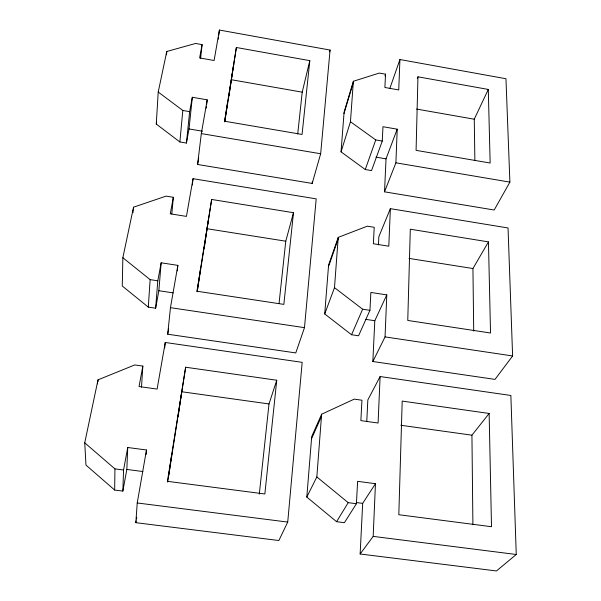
<?xml version="1.0" encoding="UTF-8"?>
<svg xmlns="http://www.w3.org/2000/svg" width="601" height="601" viewBox="0 0 601 601"><rect width="100%" height="100%" fill="white"/><g stroke="black" fill="none" stroke-linecap="round" stroke-linejoin="round"><path stroke-width="0.9" d="M146.103 454.529L146.479 449.991L127.735 447.505L126.834 469.441L122.859 491.092L114.663 490.04L114.934 468.885L84.741 442.824L98.008 379.847L134.737 364.942L142.835 366.092L141.498 387.224M171.811 213.948L173.336 197.301L166.079 196.129L133.535 207.18L122.859 257.739L122.266 286.008L148.304 307.119L155.636 308.215L158.859 290.719L161.151 262.802L177.866 265.372L177.257 270.923M417.958 76.815L416.08 150.355L490.146 163.029L488.29 89.444L417.958 76.815L417.297 78.558M122.859 491.092L123.558 470.005L127.735 447.505M133.024 212.694L133.114 209.922M133.467 209.028L133.535 207.18M384.52 191.824L395.901 162.818L397.208 129.177L382.965 126.713L382.266 141.047L371.546 170.586L365.265 169.535L341.045 151.865L344.095 112.117L353.365 81.27L379.314 73.074L385.542 74.186L384.888 87.483L398.741 89.947L399.928 59.529L505.959 78.739L509.896 182.118L494.187 210.012L384.52 191.824L386.03 158.859L397.208 129.177M372.845 361.517L385.046 336.906L386.789 294.903L370.862 292.454L369.946 310.326L358.557 335.794L351.555 334.749L324.713 313.947L328.597 264.988L338.235 237.372L367.286 226.179L374.213 227.298L373.371 243.743L388.802 246.207L390.365 208.66L508.04 227.967L512.615 355.957L495.014 379.396L372.845 361.517L374.806 320.724L386.789 294.903M360.142 553.994L373.176 536.385L375.46 483.7L357.618 481.341L356.423 503.728L344.388 522.69L336.575 521.691L306.803 497.072L311.709 436.589L321.633 414.209L354.229 399.132L361.952 400.228L360.863 420.625L378.089 423.021L380.11 376.542L510.865 395.481L516.259 554.49L496.471 570.95L360.142 553.994L362.673 503.368L375.46 483.7M378.457 244.93L378.855 236.681L390.365 208.66M366.768 421.474L367.842 399.943L380.11 376.542M206.646 104.476L207.217 99.834L192.32 97.264L189.022 128.945L186.423 143.053L179.864 141.956L156.268 124.054L158.221 92.036L166.77 51.483L195.595 43.46L202.094 44.624L200.576 58.575M148.304 307.119L150.13 279.63L122.859 257.739M166.334 54.819L166.462 52.948M166.575 54.285L166.77 51.483M142.835 366.092L139.041 386.548L157.116 389.072L165.252 342.472L302.175 362.343L287.729 522.074L278.856 540.524L135.834 522.682L137.231 502.969L146.479 449.991M341.045 151.865L350.458 121.733L353.365 81.27M324.713 313.947L334.494 287.654L338.235 237.372M306.803 497.072L316.84 476.946L321.633 414.209M155.636 308.215L157.8 280.795L161.151 262.802M177.866 265.372L170.459 307.667L167.694 334.216L295.767 352.922L304.482 327.65L316.201 198.863L193.041 178.692L186.445 216.398L170.263 213.821L173.336 197.301M207.217 99.834L201.32 133.595L197.586 164.479L312.182 183.433L320.664 153.758L330.069 50.056L219.425 30.05L214.099 60.506L199.622 57.944L202.094 44.624M179.864 141.956L182.817 110.471L158.221 92.036M312.182 183.433L312.362 181.57M164.697 347.934L165.252 342.472M186.423 143.053L189.646 111.643L192.32 97.264M293.483 212.701L283.852 304.384L196.94 291.23L211.657 199.464L293.483 212.701L285.775 241.196L279.044 303.497M309.808 60.656L302.07 134.451L224.571 121.222L236.373 47.494L309.808 60.656L302.22 92.163L297.713 133.985M276.745 380.23L264.853 493.977L167.416 481.333L185.649 367.226L276.745 380.23L269.008 403.955L259.301 494.112M192.305 185.04L193.041 178.692M206.196 108.18L206.421 106.324M218.268 39.125L218.501 37.307M218.726 35.497L219.425 30.05M168.821 474.918L171.878 453.372M178.189 416.223L181.607 392.498M167.679 482.092L185.649 367.226M200.531 268.857L197.181 291.801L211.657 199.464M204.145 248.709L208.382 219.898M224.684 121.755L227.433 103.327M228.936 95.987L233.736 63.991M224.819 121.763L236.373 47.494M167.694 334.216L168.648 328.739M197.586 164.479L198.698 158.04M135.834 522.682L136.149 520.864M136.465 519.046L136.78 517.228M156.268 124.054L156.651 122.228M329.603 51.859L330.069 50.056M343.99 113.559L353.26 82.735M384.948 75.944L385.542 74.186M389.779 88.632L399.928 59.529M328.454 266.754L338.1 239.183M365.265 169.535L375.738 139.928L350.458 121.733M351.555 334.749L362.636 309.214L369.946 310.326M311.536 438.768L321.46 416.455M474.873 160.482L474.257 119.208L488.29 89.444M473.716 331.083L472.934 268.534L488.455 241.88L410.303 229.214L407.763 320.453L490.529 333.007L488.455 241.88M336.575 521.691L348.219 502.661L356.423 503.728M472.904 524.756L471.935 435.184L489.139 413.465L402.197 401.085L398.809 514.726L491.505 526.716L489.139 413.465M137.231 502.969L287.729 522.074M373.176 536.385L516.259 554.49M126.834 469.441L142.88 471.53M114.934 468.885L123.558 470.005M356.408 502.549L362.673 503.368M400.814 425.26L471.935 435.184M182.088 391.799L269.008 403.955M385.046 336.906L512.615 355.957M170.459 307.667L304.482 327.65M365.836 319.371L374.806 320.724M158.859 290.719L173.065 292.86M150.13 279.63L157.8 280.795M207.337 228.771L285.775 241.196M408.996 258.392L472.934 268.534M375.978 157.154L386.03 158.859M395.901 162.818L509.896 182.118M189.022 128.945L202.439 131.213M201.32 133.595L320.664 153.758M375.738 139.928L382.266 141.047M182.817 110.471L189.646 111.643M231.535 79.753L302.22 92.163M416.523 109.059L474.257 119.208M334.494 287.654L362.636 309.214M316.84 476.946L348.219 502.661M114.663 490.04L85.973 465.099L84.741 442.824M98.008 379.847L98.046 381.658M97.527 382.101L97.572 383.911"/></g></svg>
